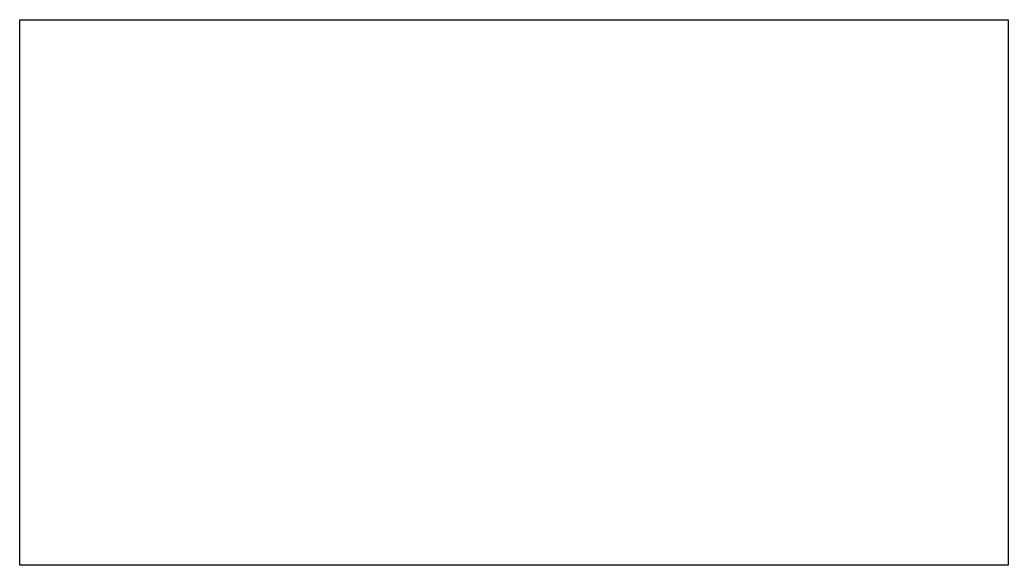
# Model space of a CAD drawing. Header units: inches. Extents: x 0 to 5.36, y 0 to 2.96.
import ezdxf

# ---------------------------------------------------------------- set-up
doc = ezdxf.new("R2010")
doc.units = ezdxf.units.IN
doc.header["$MEASUREMENT"] = 0
doc.layers.add('Edge.Cuts', color=254, linetype='CONTINUOUS', true_color=0xd0d2cd)

msp = doc.modelspace()

# ---------------------------------------------------------------- linework, layer by layer
at = {"layer": 'Edge.Cuts', "linetype": 'CONTINUOUS'}
for p, q in [((0, 2.9633), (5.3644, 2.9633)), ((0, 0), (0, 2.9633)), ((5.3644, 2.9633), (5.3644, 0)), ((5.3644, 0), (0, 0))]:
    msp.add_line(p, q, dxfattribs=at)

doc.saveas('drawing.dxf')
